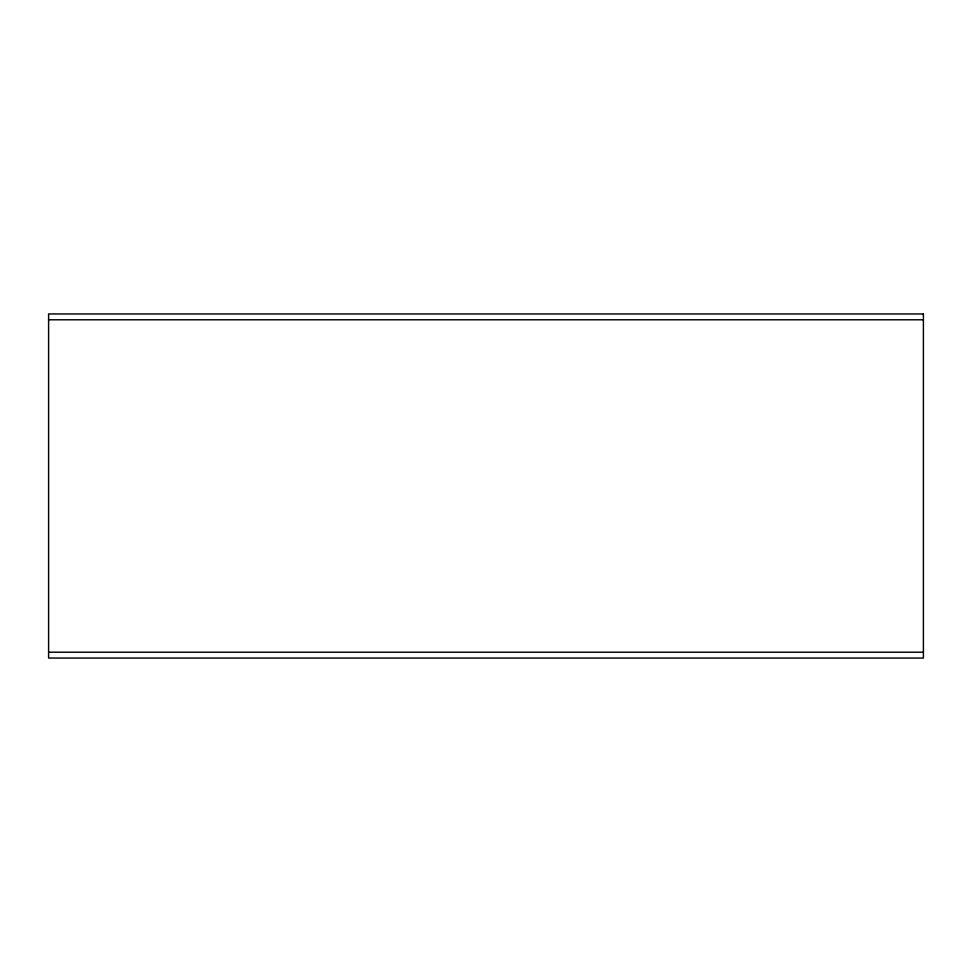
<?xml version="1.0" encoding="UTF-8"?>
<svg xmlns="http://www.w3.org/2000/svg" width="972" height="972" viewBox="0 0 972 972"><rect width="100%" height="100%" fill="white"/><g stroke="black" fill="none" stroke-linecap="round" stroke-linejoin="round"><path stroke-width="1.46" d="M48.6 319.788L923.4 319.788M48.6 652.212L923.4 652.212M923.4 313.956L48.6 313.956L48.6 658.044L923.4 658.044L923.4 313.956"/></g></svg>
